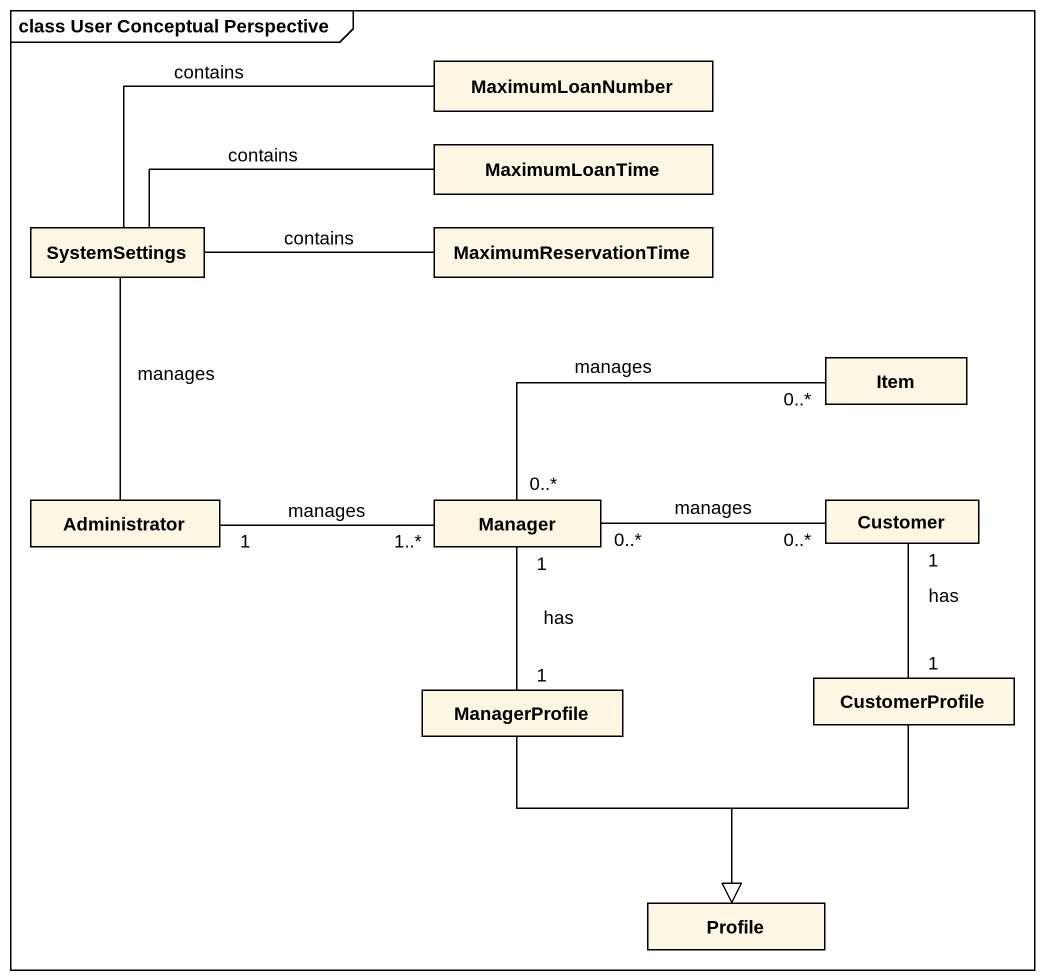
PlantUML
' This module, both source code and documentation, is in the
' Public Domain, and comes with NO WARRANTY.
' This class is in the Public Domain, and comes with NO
@startuml
mainframe class User Conceptual Perspective
hide circle
hide empty members
class MaximumLoanNumber
class MaximumLoanTime
class SystemSettings
class MaximumReservationTime
class Item
class Administrator
class Manager
class Customer
class ManagerProfile
class CustomerProfile
class Profile
MaximumLoanNumber -left- SystemSettings : contains
MaximumLoanTime -left- SystemSettings : contains
SystemSettings -- Administrator : manages
MaximumReservationTime -left- SystemSettings : contains
Manager "0..*" -right- "0..*" Item : manages
Manager "1..*" -left- "1" Administrator : manages
Manager "0..*" -right- "0..*" Customer : manages
ManagerProfile "1" -up- "1" Manager : has
ManagerProfile --|> Profile
CustomerProfile "1" -up- "1" Customer : has
CustomerProfile --|> Profile
@enduml
